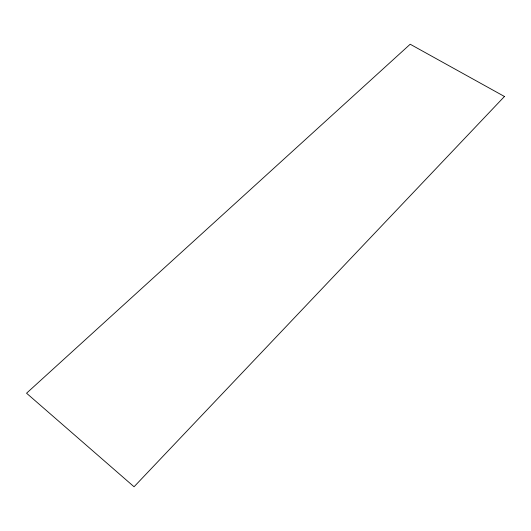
<?xml version="1.0" encoding="UTF-8"?>
<svg xmlns="http://www.w3.org/2000/svg" width="531" height="531" viewBox="0 0 531 531"><rect width="100%" height="100%" fill="white"/><g stroke="black" fill="none" stroke-linecap="round" stroke-linejoin="round"><path stroke-width="0.8" d="M504.45 96.489L134.058 486.768L26.55 393.212L410.197 44.232L504.45 96.489"/></g></svg>
